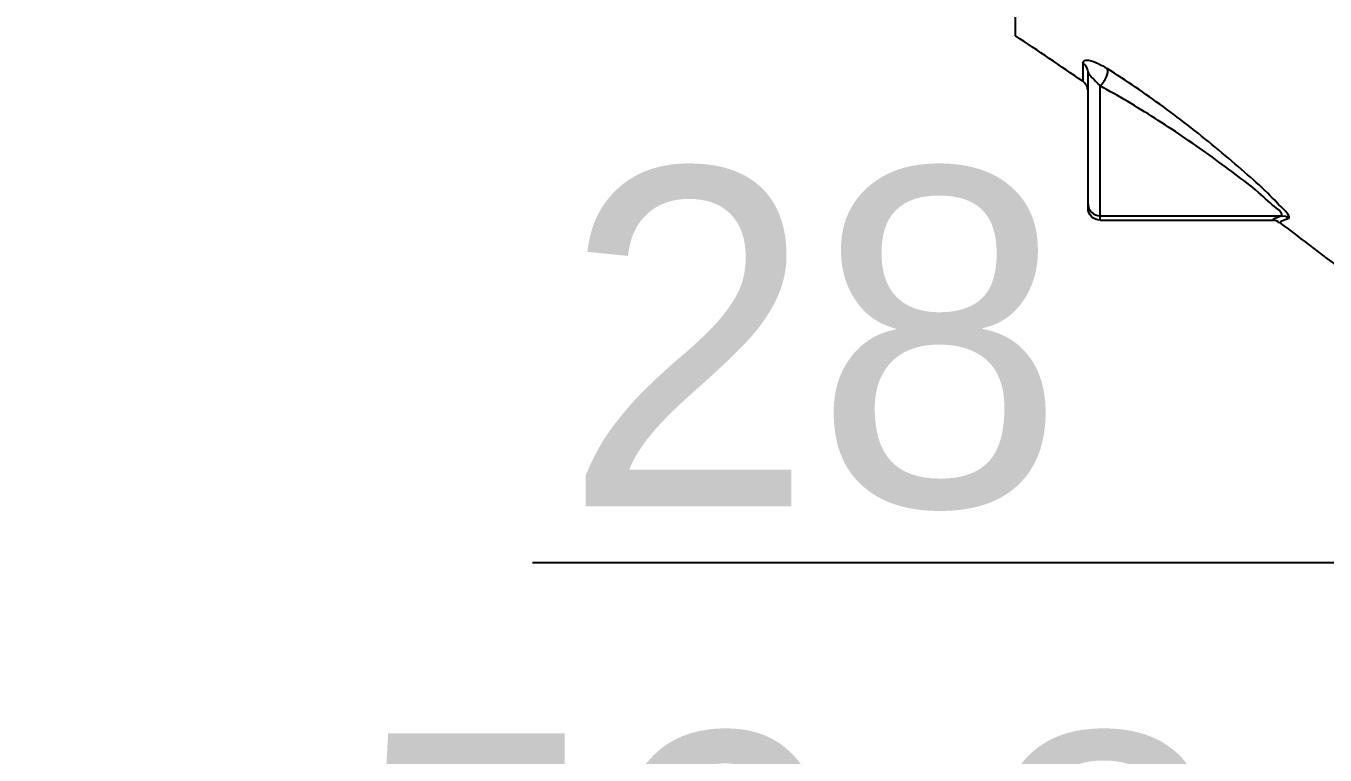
# Model space of a CAD drawing. Header units: millimetres. Extents: x 4086 to 8300, y 123 to 1549.
# Drawn here: x 6938.5 to 6965.43, y 811.94 to 827.05 of the extents above; entities that cross this region are included whole.
import ezdxf

# ---------------------------------------------------------------- set-up
doc = ezdxf.new("R2010")
doc.units = ezdxf.units.MM
doc.layers.add('外形图', color=7, linetype='Continuous')
doc.layers.add('尺寸标注', color=7, linetype='Continuous')
doc.styles.add('思源黑', font='SourceHanSansCN-Normal.ttf')
doc.dimstyles.new('尺寸标注_1_4比例', dxfattribs={"dimtxt": 7, "dimasz": 6, "dimexe": 2, "dimexo": 1.5, "dimgap": 1, "dimtad": 1, "dimdec": 1, "dimlfac": 4, "dimdsep": 46, "dimtxsty": '思源黑', "dimcen": 0.09, "dimadec": 0, "dimazin": 0, "dimtp": 0.01, "dimtm": 0.01, "dimtfac": 1, "dimtdec": 1, "dimtofl": 0, "dimtmove": 0, "dimatfit": 3, "dimfxl": 1, "dimtolj": 1, "dimarcsym": 0})

# ---------------------------------------------------------------- blocks, each defined once
blk = doc.blocks.new('*D968')
at = {"layer": 'Defpoints', "color": 0}
for p in [(6987.256, 836.37), (6972.313, 835.062), (6987.256, 804.21)]:
    blk.add_point(p, dxfattribs=at)
at = {"layer": '尺寸标注', "color": 0, "lineweight": -2}
for p, q in [((6987.256, 834.87), (6987.256, 802.21)), ((6972.313, 833.562), (6972.313, 802.21)), ((6972.313, 804.21), (6944.529, 804.21)), ((6978.313, 804.21), (6981.256, 804.21))]:
    blk.add_line(p, q, dxfattribs=at)
at = {"layer": '尺寸标注', "color": 0}
for points in [[(6978.313, 805.21), (6978.313, 803.21), (6972.313, 804.21)], [(6981.256, 803.21), (6981.256, 805.21), (6987.256, 804.21)]]:
    blk.add_solid(points, dxfattribs=at)
at = {"layer": '尺寸标注', "color": 0, "insert": (6954.341, 808.834), "char_height": 7, "attachment_point": 5, "style": '思源黑'}
blk.add_mtext('\\A1;59.8', dxfattribs=at)
blk = doc.blocks.new('*D969')
at = {"layer": 'Defpoints', "color": 0}
for p in [(6987.256, 836.37), (6980.264, 830.237), (6987.256, 815.92)]:
    blk.add_point(p, dxfattribs=at)
at = {"layer": '尺寸标注', "color": 0, "lineweight": -2}
for p, q in [((6987.256, 834.87), (6987.256, 813.92)), ((6980.264, 828.737), (6980.264, 813.92)), ((6974.264, 815.92), (6948.997, 815.92)), ((6993.256, 815.92), (6999.256, 815.92))]:
    blk.add_line(p, q, dxfattribs=at)
at = {"layer": '尺寸标注', "color": 0}
for points in [[(6974.264, 814.92), (6974.264, 816.92), (6980.264, 815.92)], [(6993.256, 816.92), (6993.256, 814.92), (6987.256, 815.92)]]:
    blk.add_solid(points, dxfattribs=at)
at = {"layer": '尺寸标注', "color": 0, "insert": (6954.836, 820.544), "char_height": 7, "attachment_point": 5, "style": '思源黑'}
blk.add_mtext('\\A1;28', dxfattribs=at)
blk = doc.blocks.new('*D971')
at = {"layer": 'Defpoints', "color": 0}
for p in [(6855.764, 831.362), (6992.764, 628.928), (6855.764, 589.936)]:
    blk.add_point(p, dxfattribs=at)
at = {"layer": '尺寸标注', "color": 0, "lineweight": -2}
for p, q in [((6855.764, 829.862), (6855.764, 587.936)), ((6992.764, 627.428), (6992.764, 587.936)), ((6986.764, 589.936), (6861.764, 589.936))]:
    blk.add_line(p, q, dxfattribs=at)
at = {"layer": '尺寸标注', "color": 0}
for points in [[(6861.764, 590.936), (6861.764, 588.936), (6855.764, 589.936)], [(6986.764, 588.936), (6986.764, 590.936), (6992.764, 589.936)]]:
    blk.add_solid(points, dxfattribs=at)
at = {"layer": '尺寸标注', "color": 0, "insert": (6924.264, 594.551), "char_height": 7, "attachment_point": 5, "style": '思源黑'}
blk.add_mtext('\\A1;548', dxfattribs=at)

msp = doc.modelspace()

# ---------------------------------------------------------------- linework, layer by layer
at = {"layer": '外形图'}
for p, q in [((6959.014, 826.8418), (6959.014, 853.9634)), ((6960.4069, 826.0749), (6960.4056, 825.9393)), ((6960.409, 826.2755), (6960.4069, 826.0749)), ((6960.514, 823.2737), (6960.514, 826.0765)), ((6960.4056, 825.9393), (6960.4054, 825.8998)), ((6960.764, 823.0239), (6960.764, 825.8039)), ((6960.764, 823.1128), (6964.5255, 823.1128)), ((6960.764, 823.0239), (6964.3376, 823.0239))]:
    msp.add_line(p, q, dxfattribs=at)
for centre, radius, start, end in [((6889.6789, 722.9371), 124.9142, 55.514279, 56.285006), ((6953.9929, 819.4994), 9.2518, 43.17406, 43.39263), ((6954.5706, 820.0414), 8.4597, 42.9357, 43.17356), ((6960.7637, 823.3625), 0.2497, 179.9593, 270.07561), ((6964.9155, 821.7743), 1.3942, 106.24388, 107.44572), ((6889.5786, 722.7966), 125.0868, 51.569085, 53.212392)]:
    msp.add_arc(centre, radius, start, end, dxfattribs=at)
for points, knots in [([(6960.409, 826.2755), (6960.4092, 826.2912), (6960.4259, 826.3448), (6960.5715, 826.3381), (6960.6573, 826.2982), (6960.7208, 826.2682)], [0, 0, 0, 0, 0.1323526, 0.4083561, 1, 1, 1, 1]), ([(6960.514, 826.0764), (6960.5142, 826.0964), (6960.5664, 825.9949), (6960.6223, 825.9628), (6960.6821, 825.8909), (6960.7159, 825.8553)], [0, 0, 0, 0, 0.2007677, 0.5085411, 1, 1, 1, 1]), ([(6960.764, 825.8039), (6960.8209, 825.8561), (6960.8909, 825.9641), (6960.9399, 826.1135), (6960.9125, 826.1626)], [0, 0, 0, 0, 0.5784191, 1, 1, 1, 1]), ([(6964.6766, 823.0606), (6964.6921, 823.0648), (6964.6619, 823.1591), (6964.5165, 823.2855), (6964.2056, 823.6318), (6963.7472, 824.0279), (6963.031, 824.6437), (6962.0946, 825.3734), (6961.3092, 825.9164), (6960.9126, 826.1625)], [0, 0, 0, 0, 0.0097871, 0.0387821, 0.1408555, 0.2731272, 0.4175448, 0.7147363, 1, 1, 1, 1]), ([(6964.5255, 823.1128), (6964.5408, 823.1167), (6964.5016, 823.2139), (6964.3455, 823.3206), (6964.0168, 823.6419), (6963.5505, 823.9868), (6962.8384, 824.5169), (6961.9166, 825.1376), (6961.15, 825.5963), (6960.764, 825.8039)], [0, 0, 0, 0, 0.0101834, 0.0418375, 0.1488306, 0.2821493, 0.4251608, 0.7174614, 1, 1, 1, 1]), ([(6960.764, 823.0237), (6960.7004, 823.0248), (6960.5673, 823.0759), (6960.514, 823.2097), (6960.514, 823.2737)], [0, 0, 0, 0, 0.4982398, 1, 1, 1, 1]), ([(6964.3376, 823.0239), (6964.344, 823.0316), (6964.3907, 823.0706), (6964.4498, 823.0893), (6964.4975, 823.1044)], [0, 0, 0, 0, 0.1669486, 1, 1, 1, 1]), ([(6964.4869, 822.9737), (6964.4921, 822.9799), (6964.5057, 822.9922), (6964.5212, 823.0018), (6964.5301, 823.0066)], [0, 0, 0, 0, 0.4434749, 1, 1, 1, 1])]:
    msp.add_open_spline(points, degree=3, knots=knots, dxfattribs=at)
for points in [[(6960.409, 826.2755), (6960.4706, 826.2326), (6960.514, 826.1514), (6960.514, 826.0764)], [(6960.7208, 826.2682), (6960.7868, 826.237), (6960.8506, 826.201), (6960.9126, 826.1625)], [(6960.479, 825.8206), (6960.4604, 825.8514), (6960.4349, 825.8791), (6960.4056, 825.9)], [(6960.514, 825.6932), (6960.514, 825.7372), (6960.5018, 825.7829), (6960.479, 825.8206)], [(6964.6766, 823.0606), (6964.6372, 823.0912), (6964.577, 823.1208), (6964.532, 823.0993)], [(6964.3371, 823.0235), (6964.3857, 823.0236), (6964.4503, 823.012), (6964.4721, 822.9686)], [(6964.5301, 823.0066), (6964.5757, 823.0317), (6964.6264, 823.0468), (6964.6766, 823.0606)]]:
    msp.add_open_spline(points, degree=3, dxfattribs=at)

# ---------------------------------------------------------------- dimensions: what is measured, and where the dimension line sits
at = {"layer": '尺寸标注'}
for base, p1, p2, picture, middle in [((6987.2561, 804.2097), (6972.3132, 835.0622), (6987.2561, 836.3696), '*D968', (6954.3408, 804.2097)), ((6987.2561, 815.9202), (6980.264, 830.2368), (6987.2561, 836.3696), '*D969', (6954.8357, 815.9202)), ((6855.764, 589.9361), (6992.764, 628.9285), (6855.764, 831.3618), '*D971', (6924.264, 589.9361))]:
    dim = msp.add_linear_dim(base=base, p1=p1, p2=p2, dimstyle='尺寸标注_1_4比例', dxfattribs=at)
    dim.commit()
    dim.dimension.update_dxf_attribs({"geometry": picture, "text_midpoint": middle, "dimtype": 160})

doc.saveas('drawing.dxf')
